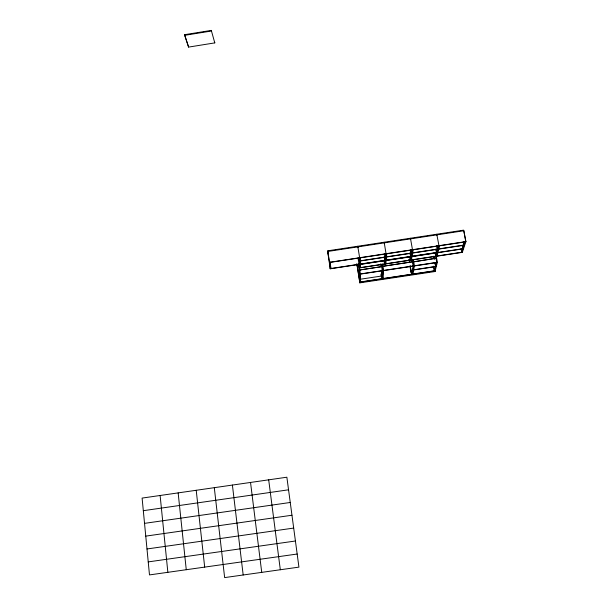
<?xml version="1.0" encoding="UTF-8"?>
<svg xmlns="http://www.w3.org/2000/svg" width="608" height="608" viewBox="0 0 608 608"><rect width="100%" height="100%" fill="white"/><g stroke="black" fill="none" stroke-linecap="round" stroke-linejoin="round"><path stroke-width="0.91" d="M381.626 266.669L359.738 269.982L380.714 266.806M381.687 270.18L381.277 276.07L360.43 279.216M382.364 278.806L382.979 270.514L381.923 264.191M384.818 260.718L384.56 263.94L383.975 260.437M385.335 254.022L384.849 260.33L384.248 256.789M385.214 264.024L386.042 253.718L384.165 242.235L410.362 238.252L410.476 238.898M385.89 263.735L386.156 260.52M386.711 253.817L386.186 260.125L385.738 257.465M410.522 239.073L410.514 238.23L436.764 234.232L438.968 245.685L436.339 256.287M411.76 250.017L410.719 256.409L410.088 252.867M410.75 260.163L412.482 249.706L410.56 238.86M411.449 259.867L411.996 256.606M412.057 256.204L413.136 249.804M413.66 261.82L435.974 258.263L414.595 261.683M412.27 274.292L413.782 265.856L412.657 259.54M412.931 274.026L414.428 265.757L413.311 259.441M436.916 235.06L436.916 234.209L463.6 230.151L463.722 230.797M436.536 252.882L435.723 256.196L435.077 252.692M438.231 245.997L436.635 252.487L435.982 248.946M437.046 255.991L439.607 245.792M356.888 264.07L359.822 282.864L435.009 271.525L437.38 262.291L436.225 255.976M463.805 230.766L465.827 241.817L329.536 262.489L327.849 251.446L463.805 230.766L465.895 241.604L462.338 252.358L359.716 267.885L359.146 264.191M465.135 241.916L461.738 252.259L461.069 248.756M184.528 34.702L211.303 30.4L214.776 42.894L188.602 47.09L184.528 34.702L188.602 47.09M184.604 35.332L211.379 31.031L211.303 30.4M328.662 258.134L327.826 250.808L357.709 246.263L357.816 246.909M357.208 247.182L358.568 246.977M465.895 241.604L329.513 262.291L330.228 268.797L437.258 252.586M360.346 260.786L385.107 257.032L384.499 253.452M386.46 256.827L411.259 253.065L410.628 249.485M412.619 252.86L437.471 249.09L436.81 245.518M438.832 248.885L464.102 245.054L463.418 241.475M360.346 260.984L385.084 257.23M386.445 257.024L411.228 253.27L410.757 250.587M412.589 253.065L437.418 249.295L436.924 246.62M438.778 249.09L464.033 245.267L463.349 241.688M330.205 268.607L437.304 252.381M437.927 252.48L462.908 248.695L462.232 245.161M359.693 264.526L437.205 252.784M437.882 252.685L462.84 248.9L462.164 245.366M359.716 267.695L462.407 252.153M359.822 282.864L359.761 274.026L437.38 262.291M360.407 274.102L382.326 270.796M383.618 270.598L413.098 266.144M414.398 265.947L436.681 262.58M413.698 269.77L435.693 266.448L435.009 262.717M413.668 269.952L435.647 266.631L434.963 262.899M360.346 281.512L359.716 281.603L359.723 282.264L435.184 270.841L435.077 270.233L434.439 270.332M359.814 282.036L435.229 270.659M143.313 510.69L288.557 489.805M144.529 523.366L290.259 502.474M145.76 536.127L291.969 515.234M146.992 548.971L293.694 528.078M148.23 561.898L295.427 541.006M297.175 554.025L149.484 574.917L142.105 498.089L286.862 477.212L298.931 567.127L224.641 577.6L214.297 487.677M435.883 249.348L436.369 252.001M435.571 256.074L436.734 262.39L434.598 270.758L433.755 266.152M433.816 256.181L434.332 258.985M433.77 256.371L434.287 259.168M434.895 270.925L435.009 271.525M433.778 268.348L434.104 270.127M412.011 259.639L413.128 265.954L411.669 274.216L410.21 265.924M410.028 253.27L410.651 256.804L410.119 260.072L409.503 256.568M409.078 259.479L409.564 262.246M409.024 259.525L409.496 262.2M410.119 265.764L411.373 272.893M410.157 267.353L411.099 272.688M384.119 242.904L384.013 242.258L357.861 246.24L357.96 246.886M384.218 257.184L384.514 258.947M382.569 264.092L383.633 270.416L383.01 278.54L382.698 276.693M381.269 264.29L382.333 270.613L381.748 278.73L380.98 274.124M380.623 263.857L381.079 266.57M358.021 258.043L359.024 264.237L358.971 258.02M358.94 264.366L359.959 270.689M358.796 263.994L360.407 273.927L360.438 281.945M358.15 264.092L359.761 274.026M356.843 263.796L359.814 282.203M329.779 261.417L330.874 268.508L330.22 262.382M327.826 250.808L327.925 251.454M328.563 257.503L330.228 268.797M214.692 42.279L214.776 42.894M268.69 479.834L280.318 569.749M250.534 482.448L261.736 572.371M232.4 485.062L243.177 574.986M327.849 251.446L328.594 258.172M196.217 490.284L204.683 567.104M178.152 492.89L186.261 569.711M160.117 495.49L167.854 572.318M356.98 264.662L356.995 265.362M357.892 247.084L359.647 257.716L359.716 267.885M360.331 257.815L360.362 264.039M360.362 264.427L360.377 267.596M382.934 266.289L412.399 261.828L382.934 266.289"/></g></svg>
